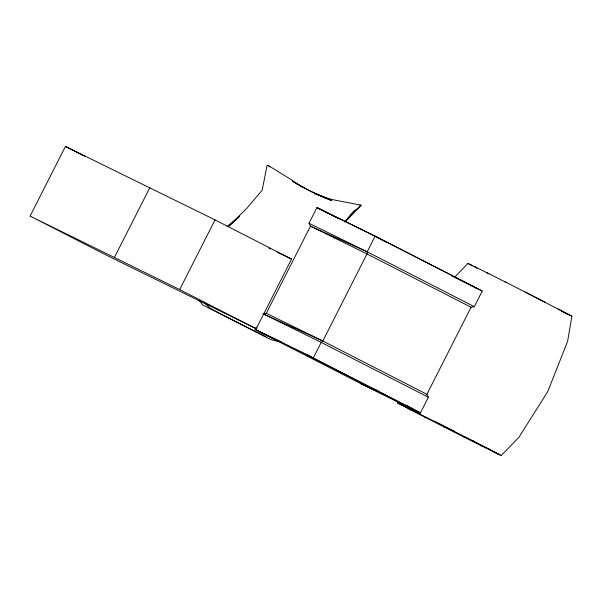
<?xml version="1.0" encoding="UTF-8"?>
<svg xmlns="http://www.w3.org/2000/svg" width="602" height="602" viewBox="0 0 602 602"><rect width="100%" height="100%" fill="white"/><g stroke="black" fill="none" stroke-linecap="round" stroke-linejoin="round"><path stroke-width="0.9" d="M386.371 242.373L375.129 236.15L316.953 207.577L309.007 223.252L310.481 226.186L366.994 253.939L471.065 307.231L474.316 306.681L482.262 291.007L375.129 236.15L367.182 251.824L366.994 253.939L322.822 341.018L321.235 342.38L313.281 358.055L420.422 412.919L428.368 397.245L426.893 394.31L322.822 341.018L266.302 313.258L263.059 313.808L321.235 342.38L428.368 397.245M525.079 292.015L571.9 316.246L567.588 341.402L547.737 391.586L518.962 437.248L501.218 455.571L480.163 445.179M30.1 216.095L65.437 146.429L215.034 219.903L291.564 259.086L256.219 328.752L106.622 255.278L30.1 216.095L179.697 289.562L256.219 328.752M114.523 257.235L149.868 187.576M179.697 289.562L215.034 219.903M256.362 327.006L255.105 329.482L362.246 384.347L420.422 412.919L360.846 383.594L361.554 382.202M266.302 313.258L310.481 226.186L367.182 251.824L474.316 306.681M426.893 394.31L471.065 307.231M345.533 221.611L361.185 205.229L331.281 199.375L314.756 193.964M344.675 222.1L354.315 210.783L360.199 206.644M345.285 221.273L354.315 210.783M454.668 277.176L467.98 263.435L476.776 267.739M238.889 217.089L229.181 225.983L247.098 207.961L262.141 190.262L267.055 165.58L268.206 165.467L290.736 179.336L302.016 187.087M227.037 226.676L239.551 216.02M359.68 205.252L361.185 205.229M279.253 341.68L271.284 339.776L219.798 313.416L209.722 308.043L204.545 302.783M320.557 196.214L326.487 198.344M323.244 197.403L331.815 200.624L311.512 191.782L292.181 181.051L297.704 184.618M474.113 287.207L477.544 288.629L376.528 236.902L316.953 207.577L339.212 218.94M378.003 390.698L360.846 383.594L362.246 384.347M327.345 198.525L308.736 190.42L297.456 184.159M263.059 313.808L322.822 341.018M282.767 342.636L255.105 329.482L313.281 358.055L420.422 412.919M266.024 336.954L203.009 305.169L199.172 300.413M563.103 311.941L568.785 314.665L558.114 308.931M571.9 316.246L561.779 311.324M492.421 451.267L498.102 453.991L496.349 452.93M268.801 248.122L270.486 248.935M277.229 252.185L291.564 259.086M313.281 358.055L259.831 331.868L314.68 358.807L307.441 354.661M451.38 275.776L453.073 276.604M453.599 276.928L482.262 291.007M309.007 223.252L367.182 251.824M474.022 266.325L489.027 273.827M418.345 413.145L400.405 404.333L402.159 405.394M487.063 272.804L505.989 282.353M463.201 436.653L482.134 446.195M505.101 281.871L544.87 302.084M434.418 421.197L454.721 431.476M443.794 426.848L464.097 437.127M474.188 441.409L397.297 402.753L411.083 410.067M424.327 416.915L444.118 426.984M65.437 146.429L84.573 156.227M472.698 440.672L489.862 449.476M408.653 408.848L425.817 417.653M472.216 265.798L467.98 263.435M475.279 267.348L476.897 268.199M487.432 448.257L501.218 455.571M406.674 405.515L415.696 410.534M321.679 209.963L326.502 212.724M471.088 265.015L472.261 265.715M268.206 165.467L269.831 166.942"/></g></svg>
